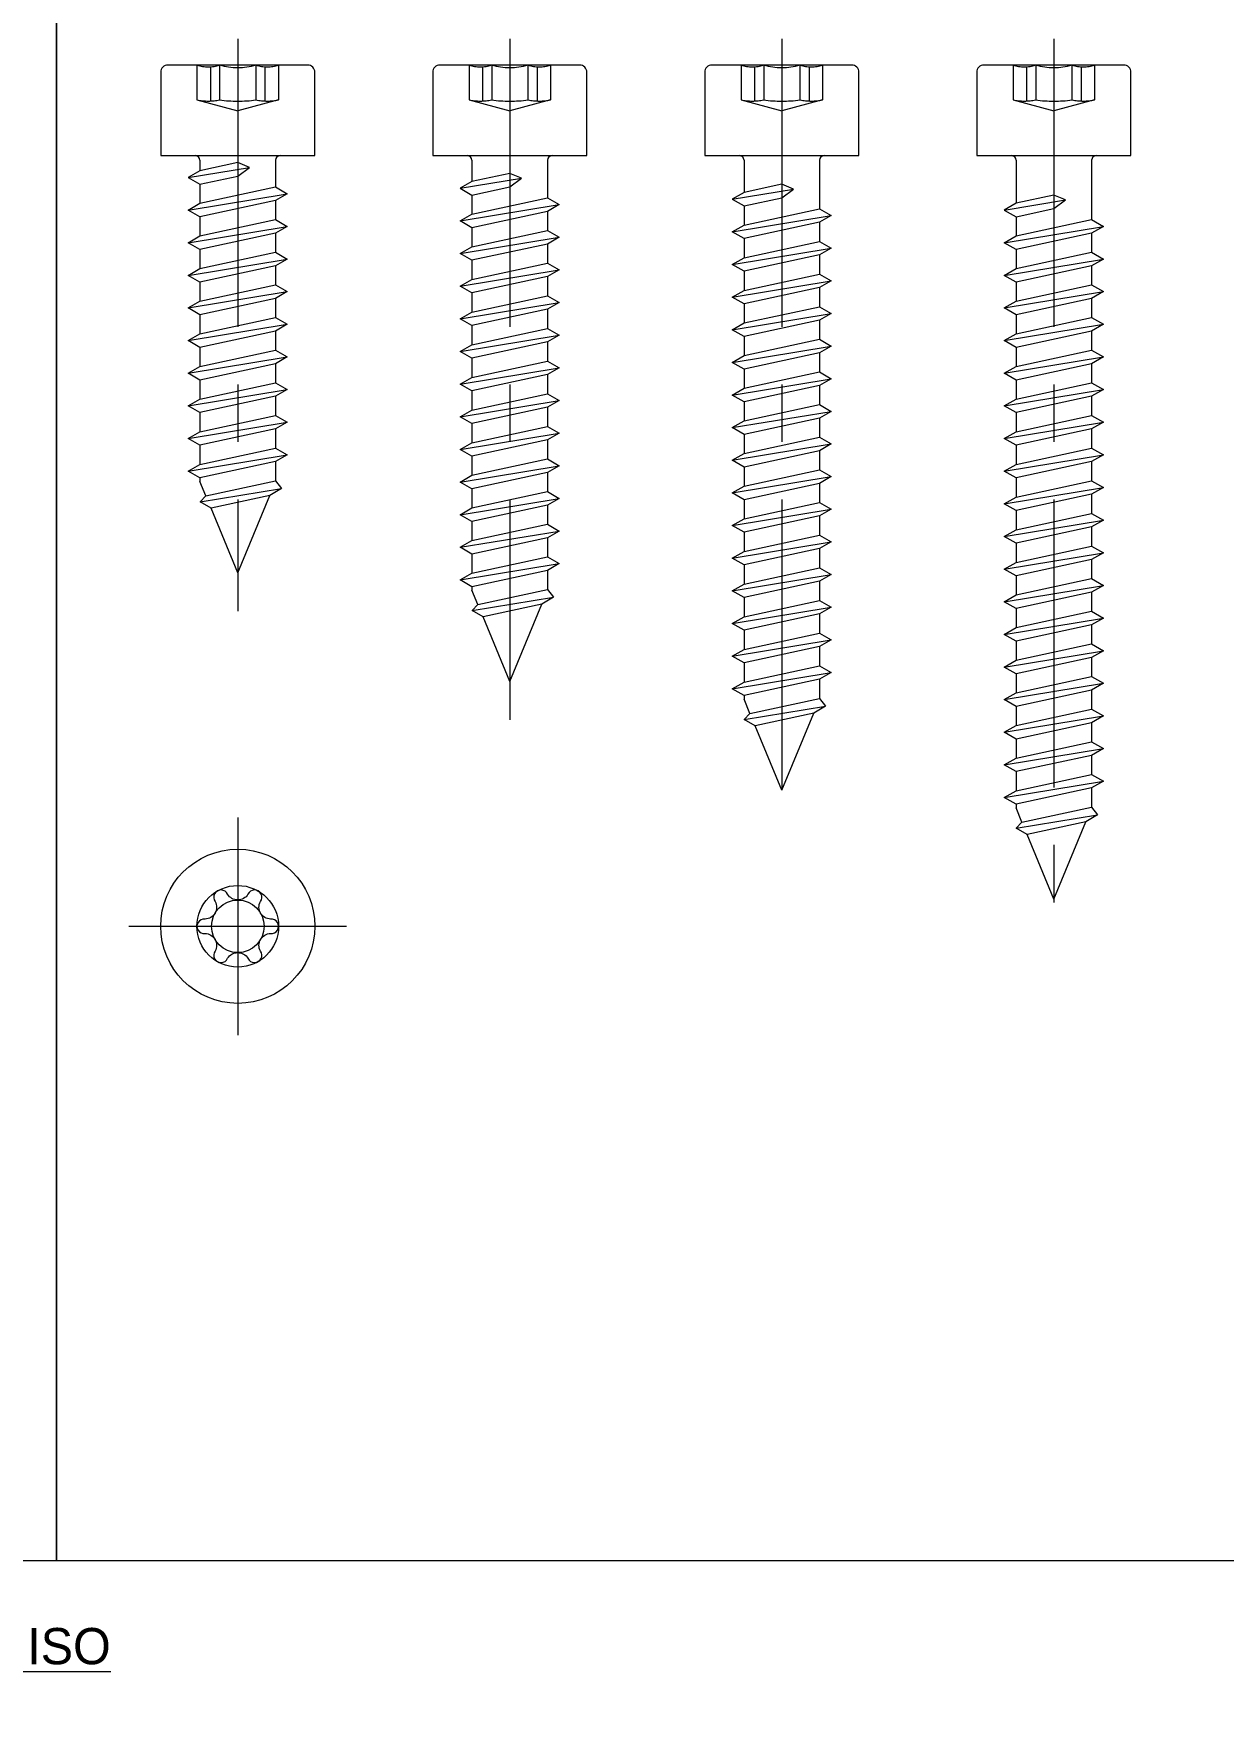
# Model space of a CAD drawing. Header units: millimetres. Extents: x 1459 to 16731, y 971 to 8404.
# Drawn here: x 5683.3 to 5748.9, y 2267.4 to 2360.7 of the extents above; entities that cross this region are included whole.
import ezdxf

# ---------------------------------------------------------------- set-up
doc = ezdxf.new("R2010")
doc.units = ezdxf.units.MM
doc.header["$LTSCALE"] = 0.5
doc.linetypes.add('CENTER', pattern=[50.8, 31.75, -6.35, 6.35, -6.35])
doc.linetypes.add('HIDDEN', pattern=[9.525, 6.35, -3.175])
doc.layers.get('0').update_dxf_attribs({"lineweight": 20})
doc.layers.add('Quincaillerie', color=150, linetype='Continuous', lineweight=20)
doc.styles.add('SBS_IPTXT', font='ERASLGHT.TTF', dxfattribs={"height": 4})

# ---------------------------------------------------------------- blocks, each defined once
blk = doc.blocks.new('Tête vis T25 ST5.5')
at = {"color": 1, "linetype": 'CENTER'}
for points in [[(0, 6), (0, -6)], [(-6, 0), (6, 0)]]:
    blk.add_lwpolyline(points, dxfattribs=at)
blk.add_lwpolyline([(0.559, -1.764, 1.114641), (1.248, -1.366, -0.560869), (1.807, -0.398, 1.114641), (1.807, 0.398, -0.560869), (1.248, 1.366, 1.114641), (0.559, 1.764, -0.560869), (-0.559, 1.764, 1.114641), (-1.248, 1.366, -0.560869), (-1.807, 0.398, 1.114641), (-1.807, -0.398, -0.560869), (-1.248, -1.366, 1.114641), (-0.559, -1.764, -0.560869)], format="xyb", close=True)
for radius in [4.25, 2.25, 1.45]:
    blk.add_circle((0, 0), radius)
blk = doc.blocks.new('4070089')
at = {"color": 1, "linetype": 'CENTER'}
blk.add_line((0, 6.438), (0, -25.117), dxfattribs=at)
for p, q in [((-2.085, -0.25), (-2.085, -0.828)), ((2.085, -0.25), (2.085, -1.728)), ((-2.085, -1.572), (-2.085, -2.628)), ((2.085, -2.472), (2.085, -3.528)), ((-2.085, -3.372), (-2.085, -4.428)), ((2.085, -4.272), (2.085, -5.328)), ((-2.085, -5.172), (-2.085, -6.228)), ((2.085, -6.072), (2.085, -7.128)), ((-2.085, -6.972), (-2.085, -8.028)), ((2.085, -7.872), (2.085, -8.928)), ((-2.085, -8.772), (-2.085, -9.828)), ((2.085, -9.672), (2.085, -10.728)), ((-2.085, -10.572), (-2.085, -11.628)), ((2.085, -11.472), (2.085, -12.528)), ((-2.085, -12.372), (-2.085, -13.428)), ((2.085, -13.272), (2.085, -14.328)), ((-2.085, -14.172), (-2.085, -15.228)), ((2.085, -15.072), (2.085, -16.128)), ((-2.085, -15.972), (-2.085, -17.028)), ((2.085, -16.872), (2.085, -17.928)), ((-2.085, -17.772), (-2.085, -17.966)), ((-1.758, -18.757), (-2.085, -17.966)), ((2.41, -18.353), (1.764, -18.742)), ((2.085, -17.928), (2.41, -18.353)), ((-2.071, -19.091), (-1.758, -18.757)), ((-1.474, -19.441), (-2.071, -19.091)), ((0, -23), (-1.474, -19.441)), ((0, -23), (1.764, -18.742))]:
    blk.add_line(p, q)
blk.add_lwpolyline([(3.85, 5), (-3.85, 5, 0.414214), (-4.25, 4.6), (-4.25, 0), (4.25, 0), (4.25, 4.6, 0.414214)], format="xyb", close=True)
at = {"linetype": 'HIDDEN'}
for points in [[(-2.25, 5), (-2.25, 3.07)], [(-1.5, 4.912), (-1.5, 3.014)], [(-1, 5), (-1, 3.07)], [(1, 5), (1, 3.07)], [(1.5, 4.912), (1.5, 3.014)], [(2.25, 5), (2.25, 3.07)], [(-2.25, 3.07), (0, 2.467)], [(2.25, 3.07), (0, 2.467)]]:
    blk.add_lwpolyline(points, dxfattribs=at)
for points in [[(-2.085, -1.572), (0, -1.122), (0.645, -0.644), (0, -0.378), (-2.085, -0.828), (-2.73, -1.2)], [(2.73, -2.1), (2.085, -2.472), (-2.085, -3.372), (-2.73, -3), (-2.085, -2.628), (2.085, -1.728)], [(2.73, -3.9), (2.085, -4.272), (-2.085, -5.172), (-2.73, -4.8), (-2.085, -4.428), (2.085, -3.528)], [(2.73, -5.7), (2.085, -6.072), (-2.085, -6.972), (-2.73, -6.6), (-2.085, -6.228), (2.085, -5.328)], [(2.73, -7.5), (2.085, -7.872), (-2.085, -8.772), (-2.73, -8.4), (-2.085, -8.028), (2.085, -7.128)], [(2.73, -9.3), (2.085, -9.672), (-2.085, -10.572), (-2.73, -10.2), (-2.085, -9.828), (2.085, -8.928)], [(2.73, -11.1), (2.085, -11.472), (-2.085, -12.372), (-2.73, -12), (-2.085, -11.628), (2.085, -10.728)], [(2.73, -12.9), (2.085, -13.272), (-2.085, -14.172), (-2.73, -13.8), (-2.085, -13.428), (2.085, -12.528)], [(2.73, -14.7), (2.085, -15.072), (-2.085, -15.972), (-2.73, -15.6), (-2.085, -15.228), (2.085, -14.328)], [(2.73, -16.5), (2.085, -16.872), (-2.085, -17.772), (-2.73, -17.4), (-2.085, -17.028), (2.085, -16.128)]]:
    blk.add_lwpolyline(points, close=True)
for points in [[(-2.73, -1.2), (0.645, -0.644)], [(-2.73, -3), (2.73, -2.1)], [(-2.73, -4.8), (2.73, -3.9)], [(-2.73, -6.6), (2.73, -5.7)], [(-2.73, -8.4), (2.73, -7.5)], [(-2.73, -10.2), (2.73, -9.3)], [(-2.73, -12), (2.73, -11.1)], [(-2.73, -13.8), (2.73, -12.9)], [(-2.73, -15.6), (2.73, -14.7)], [(-2.73, -17.4), (2.73, -16.5)], [(-2.071, -19.091), (2.41, -18.353)], [(-1.758, -18.757), (2.085, -17.928)], [(1.764, -18.742), (-1.474, -19.441)]]:
    blk.add_lwpolyline(points)
for centre, radius, start, end in [((-1.625, 6.9), 2, 251.79004, 288.20996), ((0, 8.358), 3.503, 253.41492, 286.58508), ((1.625, 6.9), 2, 251.79004, 288.20996), ((-1.625, 6.389), 3.377, 259.33567, 280.66433), ((0, 11.166), 8.157, 262.95849, 277.04151), ((1.625, 6.389), 3.377, 259.33567, 280.66433)]:
    blk.add_arc(centre, radius, start, end, dxfattribs=at)
for centre, start, end in [((-2.335, -0.25), 0, 90), ((2.335, -0.25), 90, 180)]:
    blk.add_arc(centre, 0.25, start, end)
blk = doc.blocks.new('4070090')
at = {"color": 1, "linetype": 'CENTER'}
blk.add_line((0, 6.438), (0, -31.117), dxfattribs=at)
for p, q in [((-2.085, -0.25), (-2.085, -1.428)), ((2.085, -0.25), (2.085, -2.328)), ((-2.085, -2.172), (-2.085, -3.228)), ((2.085, -3.072), (2.085, -4.128)), ((-2.085, -3.972), (-2.085, -5.028)), ((2.085, -4.872), (2.085, -5.928)), ((-2.085, -5.772), (-2.085, -6.828)), ((2.085, -6.672), (2.085, -7.728)), ((-2.085, -7.572), (-2.085, -8.628)), ((2.085, -8.472), (2.085, -9.528)), ((-2.085, -9.372), (-2.085, -10.428)), ((-2.085, -11.172), (-2.085, -12.228)), ((2.085, -10.272), (2.085, -11.328)), ((2.085, -12.072), (2.085, -13.128)), ((-2.085, -12.972), (-2.085, -14.028)), ((2.085, -13.872), (2.085, -14.928)), ((-2.085, -14.772), (-2.085, -15.828)), ((2.085, -15.672), (2.085, -16.728)), ((-2.085, -16.572), (-2.085, -17.628)), ((2.085, -17.472), (2.085, -18.528)), ((-2.085, -18.372), (-2.085, -19.428)), ((2.085, -19.272), (2.085, -20.328)), ((-2.085, -20.172), (-2.085, -21.228)), ((2.085, -21.072), (2.085, -22.128)), ((-2.085, -21.972), (-2.085, -23.028)), ((2.085, -22.872), (2.085, -23.928)), ((-2.085, -23.772), (-2.085, -23.966)), ((-1.758, -24.757), (-2.085, -23.966)), ((2.085, -23.928), (2.41, -24.353)), ((-2.071, -25.091), (-1.758, -24.757)), ((-1.474, -25.441), (-2.071, -25.091)), ((0, -29), (1.764, -24.742)), ((2.41, -24.353), (1.764, -24.742)), ((0, -29), (-1.474, -25.441))]:
    blk.add_line(p, q)
blk.add_lwpolyline([(3.85, 5), (-3.85, 5, 0.414214), (-4.25, 4.6), (-4.25, 0), (4.25, 0), (4.25, 4.6, 0.414214)], format="xyb", close=True)
at = {"linetype": 'HIDDEN'}
for points in [[(-2.25, 5), (-2.25, 3.07)], [(-1.5, 4.912), (-1.5, 3.014)], [(-1, 5), (-1, 3.07)], [(1, 5), (1, 3.07)], [(1.5, 4.912), (1.5, 3.014)], [(2.25, 5), (2.25, 3.07)], [(-2.25, 3.07), (0, 2.467)], [(2.25, 3.07), (0, 2.467)]]:
    blk.add_lwpolyline(points, dxfattribs=at)
for points in [[(-2.085, -2.172), (0, -1.722), (0.645, -1.244), (0, -0.978), (-2.085, -1.428), (-2.73, -1.8)], [(2.73, -2.7), (2.085, -3.072), (-2.085, -3.972), (-2.73, -3.6), (-2.085, -3.228), (2.085, -2.328)], [(2.73, -4.5), (2.085, -4.872), (-2.085, -5.772), (-2.73, -5.4), (-2.085, -5.028), (2.085, -4.128)], [(2.73, -6.3), (2.085, -6.672), (-2.085, -7.572), (-2.73, -7.2), (-2.085, -6.828), (2.085, -5.928)], [(2.73, -8.1), (2.085, -8.472), (-2.085, -9.372), (-2.73, -9), (-2.085, -8.628), (2.085, -7.728)], [(2.73, -9.9), (2.085, -10.272), (-2.085, -11.172), (-2.73, -10.8), (-2.085, -10.428), (2.085, -9.528)], [(2.73, -11.7), (2.085, -12.072), (-2.085, -12.972), (-2.73, -12.6), (-2.085, -12.228), (2.085, -11.328)], [(2.73, -13.5), (2.085, -13.872), (-2.085, -14.772), (-2.73, -14.4), (-2.085, -14.028), (2.085, -13.128)], [(2.73, -15.3), (2.085, -15.672), (-2.085, -16.572), (-2.73, -16.2), (-2.085, -15.828), (2.085, -14.928)], [(2.73, -17.1), (2.085, -17.472), (-2.085, -18.372), (-2.73, -18), (-2.085, -17.628), (2.085, -16.728)], [(2.73, -18.9), (2.085, -19.272), (-2.085, -20.172), (-2.73, -19.8), (-2.085, -19.428), (2.085, -18.528)], [(2.73, -20.7), (2.085, -21.072), (-2.085, -21.972), (-2.73, -21.6), (-2.085, -21.228), (2.085, -20.328)], [(2.73, -22.5), (2.085, -22.872), (-2.085, -23.772), (-2.73, -23.4), (-2.085, -23.028), (2.085, -22.128)]]:
    blk.add_lwpolyline(points, close=True)
for points in [[(-2.73, -1.8), (0.645, -1.244)], [(-2.73, -3.6), (2.73, -2.7)], [(-2.73, -5.4), (2.73, -4.5)], [(-2.73, -7.2), (2.73, -6.3)], [(-2.73, -9), (2.73, -8.1)], [(-2.73, -10.8), (2.73, -9.9)], [(-2.73, -12.6), (2.73, -11.7)], [(-2.73, -14.4), (2.73, -13.5)], [(-2.73, -16.2), (2.73, -15.3)], [(-2.73, -18), (2.73, -17.1)], [(-2.73, -19.8), (2.73, -18.9)], [(-2.73, -21.6), (2.73, -20.7)], [(-2.73, -23.4), (2.73, -22.5)], [(-1.758, -24.757), (2.085, -23.928)], [(-2.071, -25.091), (2.41, -24.353)], [(1.764, -24.742), (-1.474, -25.441)]]:
    blk.add_lwpolyline(points)
for centre, radius, start, end in [((-1.625, 6.9), 2, 251.79004, 288.20996), ((0, 8.358), 3.503, 253.41492, 286.58508), ((1.625, 6.9), 2, 251.79004, 288.20996), ((-1.625, 6.389), 3.377, 259.33567, 280.66433), ((0, 11.166), 8.157, 262.95849, 277.04151), ((1.625, 6.389), 3.377, 259.33567, 280.66433)]:
    blk.add_arc(centre, radius, start, end, dxfattribs=at)
for centre, start, end in [((-2.335, -0.25), 0, 90), ((2.335, -0.25), 90, 180)]:
    blk.add_arc(centre, 0.25, start, end)
blk = doc.blocks.new('4070091')
at = {"color": 1, "linetype": 'CENTER'}
blk.add_line((0, 6.438), (0, -37.117), dxfattribs=at)
for p, q in [((-2.085, -0.25), (-2.085, -2.028)), ((2.085, -0.25), (2.085, -2.928)), ((-2.085, -2.772), (-2.085, -3.828)), ((2.085, -3.672), (2.085, -4.728)), ((-2.085, -4.572), (-2.085, -5.628)), ((2.085, -5.472), (2.085, -6.528)), ((-2.085, -6.372), (-2.085, -7.428)), ((2.085, -7.272), (2.085, -8.328)), ((-2.085, -8.172), (-2.085, -9.228)), ((2.085, -9.072), (2.085, -10.128)), ((-2.085, -9.972), (-2.085, -11.028)), ((2.085, -10.872), (2.085, -11.928)), ((-2.085, -11.772), (-2.085, -12.828)), ((2.085, -12.672), (2.085, -13.728)), ((-2.085, -13.572), (-2.085, -14.628)), ((2.085, -14.472), (2.085, -15.528)), ((-2.085, -15.372), (-2.085, -16.428)), ((2.085, -16.272), (2.085, -17.328)), ((-2.085, -17.172), (-2.085, -18.228)), ((2.085, -18.072), (2.085, -19.128)), ((-2.085, -18.972), (-2.085, -20.028)), ((2.085, -19.872), (2.085, -20.928)), ((-2.085, -20.772), (-2.085, -21.828)), ((2.085, -21.672), (2.085, -22.728)), ((-2.085, -22.572), (-2.085, -23.628)), ((2.085, -23.472), (2.085, -24.528)), ((-2.085, -24.372), (-2.085, -25.428)), ((2.085, -25.272), (2.085, -26.328)), ((-2.085, -26.172), (-2.085, -27.228)), ((-2.085, -27.972), (-2.085, -29.028)), ((2.085, -27.072), (2.085, -28.128)), ((2.085, -28.872), (2.085, -29.928)), ((-2.085, -29.772), (-2.085, -29.966)), ((-1.758, -30.757), (-2.085, -29.966)), ((-2.071, -31.091), (-1.758, -30.757)), ((0, -35), (1.764, -30.742)), ((2.41, -30.353), (1.764, -30.742)), ((2.085, -29.928), (2.41, -30.353)), ((-1.474, -31.441), (-2.071, -31.091)), ((0, -35), (-1.474, -31.441))]:
    blk.add_line(p, q)
blk.add_lwpolyline([(3.85, 5), (-3.85, 5, 0.414214), (-4.25, 4.6), (-4.25, 0), (4.25, 0), (4.25, 4.6, 0.414214)], format="xyb", close=True)
at = {"linetype": 'HIDDEN'}
for points in [[(-2.25, 5), (-2.25, 3.07)], [(-1.5, 4.912), (-1.5, 3.014)], [(-1, 5), (-1, 3.07)], [(1, 5), (1, 3.07)], [(1.5, 4.912), (1.5, 3.014)], [(2.25, 5), (2.25, 3.07)], [(-2.25, 3.07), (0, 2.467)], [(2.25, 3.07), (0, 2.467)]]:
    blk.add_lwpolyline(points, dxfattribs=at)
for points in [[(-2.085, -2.772), (0, -2.322), (0.645, -1.844), (0, -1.578), (-2.085, -2.028), (-2.73, -2.4)], [(2.73, -3.3), (2.085, -3.672), (-2.085, -4.572), (-2.73, -4.2), (-2.085, -3.828), (2.085, -2.928)], [(2.73, -5.1), (2.085, -5.472), (-2.085, -6.372), (-2.73, -6), (-2.085, -5.628), (2.085, -4.728)], [(2.73, -6.9), (2.085, -7.272), (-2.085, -8.172), (-2.73, -7.8), (-2.085, -7.428), (2.085, -6.528)], [(2.73, -8.7), (2.085, -9.072), (-2.085, -9.972), (-2.73, -9.6), (-2.085, -9.228), (2.085, -8.328)], [(2.73, -10.5), (2.085, -10.872), (-2.085, -11.772), (-2.73, -11.4), (-2.085, -11.028), (2.085, -10.128)], [(2.73, -12.3), (2.085, -12.672), (-2.085, -13.572), (-2.73, -13.2), (-2.085, -12.828), (2.085, -11.928)], [(2.73, -14.1), (2.085, -14.472), (-2.085, -15.372), (-2.73, -15), (-2.085, -14.628), (2.085, -13.728)], [(2.73, -15.9), (2.085, -16.272), (-2.085, -17.172), (-2.73, -16.8), (-2.085, -16.428), (2.085, -15.528)], [(2.73, -17.7), (2.085, -18.072), (-2.085, -18.972), (-2.73, -18.6), (-2.085, -18.228), (2.085, -17.328)], [(2.73, -19.5), (2.085, -19.872), (-2.085, -20.772), (-2.73, -20.4), (-2.085, -20.028), (2.085, -19.128)], [(2.73, -21.3), (2.085, -21.672), (-2.085, -22.572), (-2.73, -22.2), (-2.085, -21.828), (2.085, -20.928)], [(2.73, -23.1), (2.085, -23.472), (-2.085, -24.372), (-2.73, -24), (-2.085, -23.628), (2.085, -22.728)], [(2.73, -24.9), (2.085, -25.272), (-2.085, -26.172), (-2.73, -25.8), (-2.085, -25.428), (2.085, -24.528)], [(2.73, -26.7), (2.085, -27.072), (-2.085, -27.972), (-2.73, -27.6), (-2.085, -27.228), (2.085, -26.328)], [(2.73, -28.5), (2.085, -28.872), (-2.085, -29.772), (-2.73, -29.4), (-2.085, -29.028), (2.085, -28.128)]]:
    blk.add_lwpolyline(points, close=True)
for points in [[(-2.73, -2.4), (0.645, -1.844)], [(-2.73, -4.2), (2.73, -3.3)], [(-2.73, -6), (2.73, -5.1)], [(-2.73, -7.8), (2.73, -6.9)], [(-2.73, -9.6), (2.73, -8.7)], [(-2.73, -11.4), (2.73, -10.5)], [(-2.73, -13.2), (2.73, -12.3)], [(-2.73, -15), (2.73, -14.1)], [(-2.73, -16.8), (2.73, -15.9)], [(-2.73, -18.6), (2.73, -17.7)], [(-2.73, -20.4), (2.73, -19.5)], [(-2.73, -22.2), (2.73, -21.3)], [(-2.73, -24), (2.73, -23.1)], [(-2.73, -25.8), (2.73, -24.9)], [(-2.73, -27.6), (2.73, -26.7)], [(-2.73, -29.4), (2.73, -28.5)], [(-2.071, -31.091), (2.41, -30.353)], [(-1.758, -30.757), (2.085, -29.928)], [(1.764, -30.742), (-1.474, -31.441)]]:
    blk.add_lwpolyline(points)
for centre, radius, start, end in [((-1.625, 6.9), 2, 251.79004, 288.20996), ((0, 8.358), 3.503, 253.41492, 286.58508), ((1.625, 6.9), 2, 251.79004, 288.20996), ((-1.625, 6.389), 3.377, 259.33567, 280.66433), ((0, 11.166), 8.157, 262.95849, 277.04151), ((1.625, 6.389), 3.377, 259.33567, 280.66433)]:
    blk.add_arc(centre, radius, start, end, dxfattribs=at)
for centre, start, end in [((-2.335, -0.25), 0, 90), ((2.335, -0.25), 90, 180)]:
    blk.add_arc(centre, 0.25, start, end)
blk = doc.blocks.new('4070092')
at = {"color": 1, "linetype": 'CENTER'}
blk.add_line((0, 6.438), (0, -43.117), dxfattribs=at)
for p, q in [((-2.085, -0.25), (-2.085, -2.628)), ((2.085, -0.25), (2.085, -3.528)), ((-2.085, -3.372), (-2.085, -4.428)), ((2.085, -4.272), (2.085, -5.328)), ((-2.085, -5.172), (-2.085, -6.228)), ((2.085, -6.072), (2.085, -7.128)), ((-2.085, -6.972), (-2.085, -8.028)), ((2.085, -7.872), (2.085, -8.928)), ((-2.085, -8.772), (-2.085, -9.828)), ((2.085, -9.672), (2.085, -10.728)), ((-2.085, -10.572), (-2.085, -11.628)), ((2.085, -11.472), (2.085, -12.528)), ((-2.085, -12.372), (-2.085, -13.428)), ((2.085, -13.272), (2.085, -14.328)), ((-2.085, -14.172), (-2.085, -15.228)), ((2.085, -15.072), (2.085, -16.128)), ((-2.085, -15.972), (-2.085, -17.028)), ((2.085, -16.872), (2.085, -17.928)), ((-2.085, -17.772), (-2.085, -18.828)), ((-2.085, -19.572), (-2.085, -20.628)), ((2.085, -18.672), (2.085, -19.728)), ((2.085, -20.472), (2.085, -21.528)), ((-2.085, -21.372), (-2.085, -22.428)), ((2.085, -22.272), (2.085, -23.328)), ((-2.085, -23.172), (-2.085, -24.228)), ((2.085, -24.072), (2.085, -25.128)), ((-2.085, -24.972), (-2.085, -26.028)), ((2.085, -25.872), (2.085, -26.928)), ((-2.085, -26.772), (-2.085, -27.828)), ((2.085, -27.672), (2.085, -28.728)), ((-2.085, -28.572), (-2.085, -29.628)), ((2.085, -29.472), (2.085, -30.528)), ((-2.085, -30.372), (-2.085, -31.428)), ((2.085, -31.272), (2.085, -32.328)), ((-2.085, -32.172), (-2.085, -33.228)), ((2.085, -33.072), (2.085, -34.128)), ((-2.085, -33.972), (-2.085, -35.028)), ((2.085, -34.872), (2.085, -35.928)), ((-2.085, -35.772), (-2.085, -35.966)), ((-1.758, -36.757), (-2.085, -35.966)), ((2.41, -36.353), (1.764, -36.742)), ((2.085, -35.928), (2.41, -36.353)), ((-2.071, -37.091), (-1.758, -36.757)), ((-1.474, -37.441), (-2.071, -37.091)), ((0, -41), (1.764, -36.742)), ((0, -41), (-1.474, -37.441))]:
    blk.add_line(p, q)
blk.add_lwpolyline([(3.85, 5), (-3.85, 5, 0.414214), (-4.25, 4.6), (-4.25, 0), (4.25, 0), (4.25, 4.6, 0.414214)], format="xyb", close=True)
at = {"linetype": 'HIDDEN'}
for points in [[(-2.25, 5), (-2.25, 3.07)], [(-1.5, 4.912), (-1.5, 3.014)], [(-1, 5), (-1, 3.07)], [(1, 5), (1, 3.07)], [(1.5, 4.912), (1.5, 3.014)], [(2.25, 5), (2.25, 3.07)], [(-2.25, 3.07), (0, 2.467)], [(2.25, 3.07), (0, 2.467)]]:
    blk.add_lwpolyline(points, dxfattribs=at)
for points in [[(-2.085, -3.372), (0, -2.922), (0.645, -2.444), (0, -2.178), (-2.085, -2.628), (-2.73, -3)], [(2.73, -3.9), (2.085, -4.272), (-2.085, -5.172), (-2.73, -4.8), (-2.085, -4.428), (2.085, -3.528)], [(2.73, -5.7), (2.085, -6.072), (-2.085, -6.972), (-2.73, -6.6), (-2.085, -6.228), (2.085, -5.328)], [(2.73, -7.5), (2.085, -7.872), (-2.085, -8.772), (-2.73, -8.4), (-2.085, -8.028), (2.085, -7.128)], [(2.73, -9.3), (2.085, -9.672), (-2.085, -10.572), (-2.73, -10.2), (-2.085, -9.828), (2.085, -8.928)], [(2.73, -11.1), (2.085, -11.472), (-2.085, -12.372), (-2.73, -12), (-2.085, -11.628), (2.085, -10.728)], [(2.73, -12.9), (2.085, -13.272), (-2.085, -14.172), (-2.73, -13.8), (-2.085, -13.428), (2.085, -12.528)], [(2.73, -14.7), (2.085, -15.072), (-2.085, -15.972), (-2.73, -15.6), (-2.085, -15.228), (2.085, -14.328)], [(2.73, -16.5), (2.085, -16.872), (-2.085, -17.772), (-2.73, -17.4), (-2.085, -17.028), (2.085, -16.128)], [(2.73, -18.3), (2.085, -18.672), (-2.085, -19.572), (-2.73, -19.2), (-2.085, -18.828), (2.085, -17.928)], [(2.73, -20.1), (2.085, -20.472), (-2.085, -21.372), (-2.73, -21), (-2.085, -20.628), (2.085, -19.728)], [(2.73, -21.9), (2.085, -22.272), (-2.085, -23.172), (-2.73, -22.8), (-2.085, -22.428), (2.085, -21.528)], [(2.73, -23.7), (2.085, -24.072), (-2.085, -24.972), (-2.73, -24.6), (-2.085, -24.228), (2.085, -23.328)], [(2.73, -25.5), (2.085, -25.872), (-2.085, -26.772), (-2.73, -26.4), (-2.085, -26.028), (2.085, -25.128)], [(2.73, -27.3), (2.085, -27.672), (-2.085, -28.572), (-2.73, -28.2), (-2.085, -27.828), (2.085, -26.928)], [(2.73, -29.1), (2.085, -29.472), (-2.085, -30.372), (-2.73, -30), (-2.085, -29.628), (2.085, -28.728)], [(2.73, -30.9), (2.085, -31.272), (-2.085, -32.172), (-2.73, -31.8), (-2.085, -31.428), (2.085, -30.528)], [(2.73, -32.7), (2.085, -33.072), (-2.085, -33.972), (-2.73, -33.6), (-2.085, -33.228), (2.085, -32.328)], [(2.73, -34.5), (2.085, -34.872), (-2.085, -35.772), (-2.73, -35.4), (-2.085, -35.028), (2.085, -34.128)]]:
    blk.add_lwpolyline(points, close=True)
for points in [[(-2.73, -3), (0.645, -2.444)], [(-2.73, -4.8), (2.73, -3.9)], [(-2.73, -6.6), (2.73, -5.7)], [(-2.73, -8.4), (2.73, -7.5)], [(-2.73, -10.2), (2.73, -9.3)], [(-2.73, -12), (2.73, -11.1)], [(-2.73, -13.8), (2.73, -12.9)], [(-2.73, -15.6), (2.73, -14.7)], [(-2.73, -17.4), (2.73, -16.5)], [(-2.73, -19.2), (2.73, -18.3)], [(-2.73, -21), (2.73, -20.1)], [(-2.73, -22.8), (2.73, -21.9)], [(-2.73, -24.6), (2.73, -23.7)], [(-2.73, -26.4), (2.73, -25.5)], [(-2.73, -28.2), (2.73, -27.3)], [(-2.73, -30), (2.73, -29.1)], [(-2.73, -31.8), (2.73, -30.9)], [(-2.73, -33.6), (2.73, -32.7)], [(-2.73, -35.4), (2.73, -34.5)], [(-2.071, -37.091), (2.41, -36.353)], [(-1.758, -36.757), (2.085, -35.928)], [(1.764, -36.742), (-1.474, -37.441)]]:
    blk.add_lwpolyline(points)
for centre, radius, start, end in [((-1.625, 6.9), 2, 251.79004, 288.20996), ((0, 8.358), 3.503, 253.41492, 286.58508), ((1.625, 6.9), 2, 251.79004, 288.20996), ((-1.625, 6.389), 3.377, 259.33567, 280.66433), ((0, 11.166), 8.157, 262.95849, 277.04151), ((1.625, 6.389), 3.377, 259.33567, 280.66433)]:
    blk.add_arc(centre, radius, start, end, dxfattribs=at)
for centre, start, end in [((-2.335, -0.25), 0, 90), ((2.335, -0.25), 90, 180)]:
    blk.add_arc(centre, 0.25, start, end)

msp = doc.modelspace()

# ---------------------------------------------------------------- linework, layer by layer
at = {"layer": 'Quincaillerie', "lineweight": 20}
for points in [[(5584.513, 2456.464), (5684.513, 2456.464), (5684.513, 2276.464), (5584.513, 2276.464)], [(5684.513, 2376.464), (5824.513, 2376.464), (5824.513, 2276.464), (5684.513, 2276.464)], [(5484.513, 2266.464), (5824.513, 2266.464), (5824.513, 2276.464), (5484.513, 2276.464)]]:
    msp.add_lwpolyline(points, close=True, dxfattribs=at)

# ---------------------------------------------------------------- block references
for name, p in [('4070089', (5694.513, 2353.964)), ('4070090', (5709.513, 2353.964)), ('4070091', (5724.513, 2353.964)), ('4070092', (5739.513, 2353.964)), ('Tête vis T25 ST5.5', (5694.513, 2311.464))]:
    msp.add_blockref(name, p, dxfattribs=at)

# ---------------------------------------------------------------- texts
at = {"layer": 'Quincaillerie', "lineweight": 20, "insert": (5654.513, 2271.464), "char_height": 2, "attachment_point": 5, "style": 'SBS_IPTXT'}
msp.add_mtext_dynamic_manual_height_columns('{\\LVis TF X M - Tête fraisée, empreinte torx et filetage ISO}', width=88.61629, gutter_width=20, heights=[0], dxfattribs=at)

doc.saveas('drawing.dxf')
